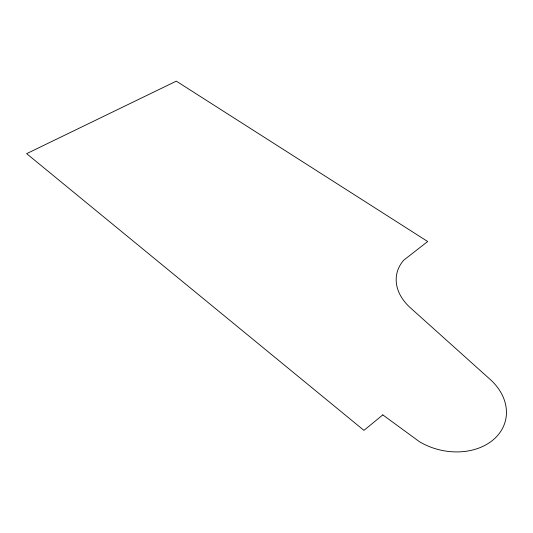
<?xml version="1.0" encoding="UTF-8"?>
<svg xmlns="http://www.w3.org/2000/svg" width="533" height="533" viewBox="0 0 533 533"><rect width="100%" height="100%" fill="white"/><g stroke="black" fill="none" stroke-linecap="round" stroke-linejoin="round"><path stroke-width="0.8" d="M382.807 414.894L363.932 430.358L26.65 153.657L176.303 81.143L427.679 241.516L403.654 260.237A60.182 41.208 9.5 0 0 409.417 306.915L490.92 380.096A57.437 44.219 14 0 1 493.598 439.485A57.437 44.219 14 0 1 419.564 441.79L382.807 414.894"/></g></svg>
